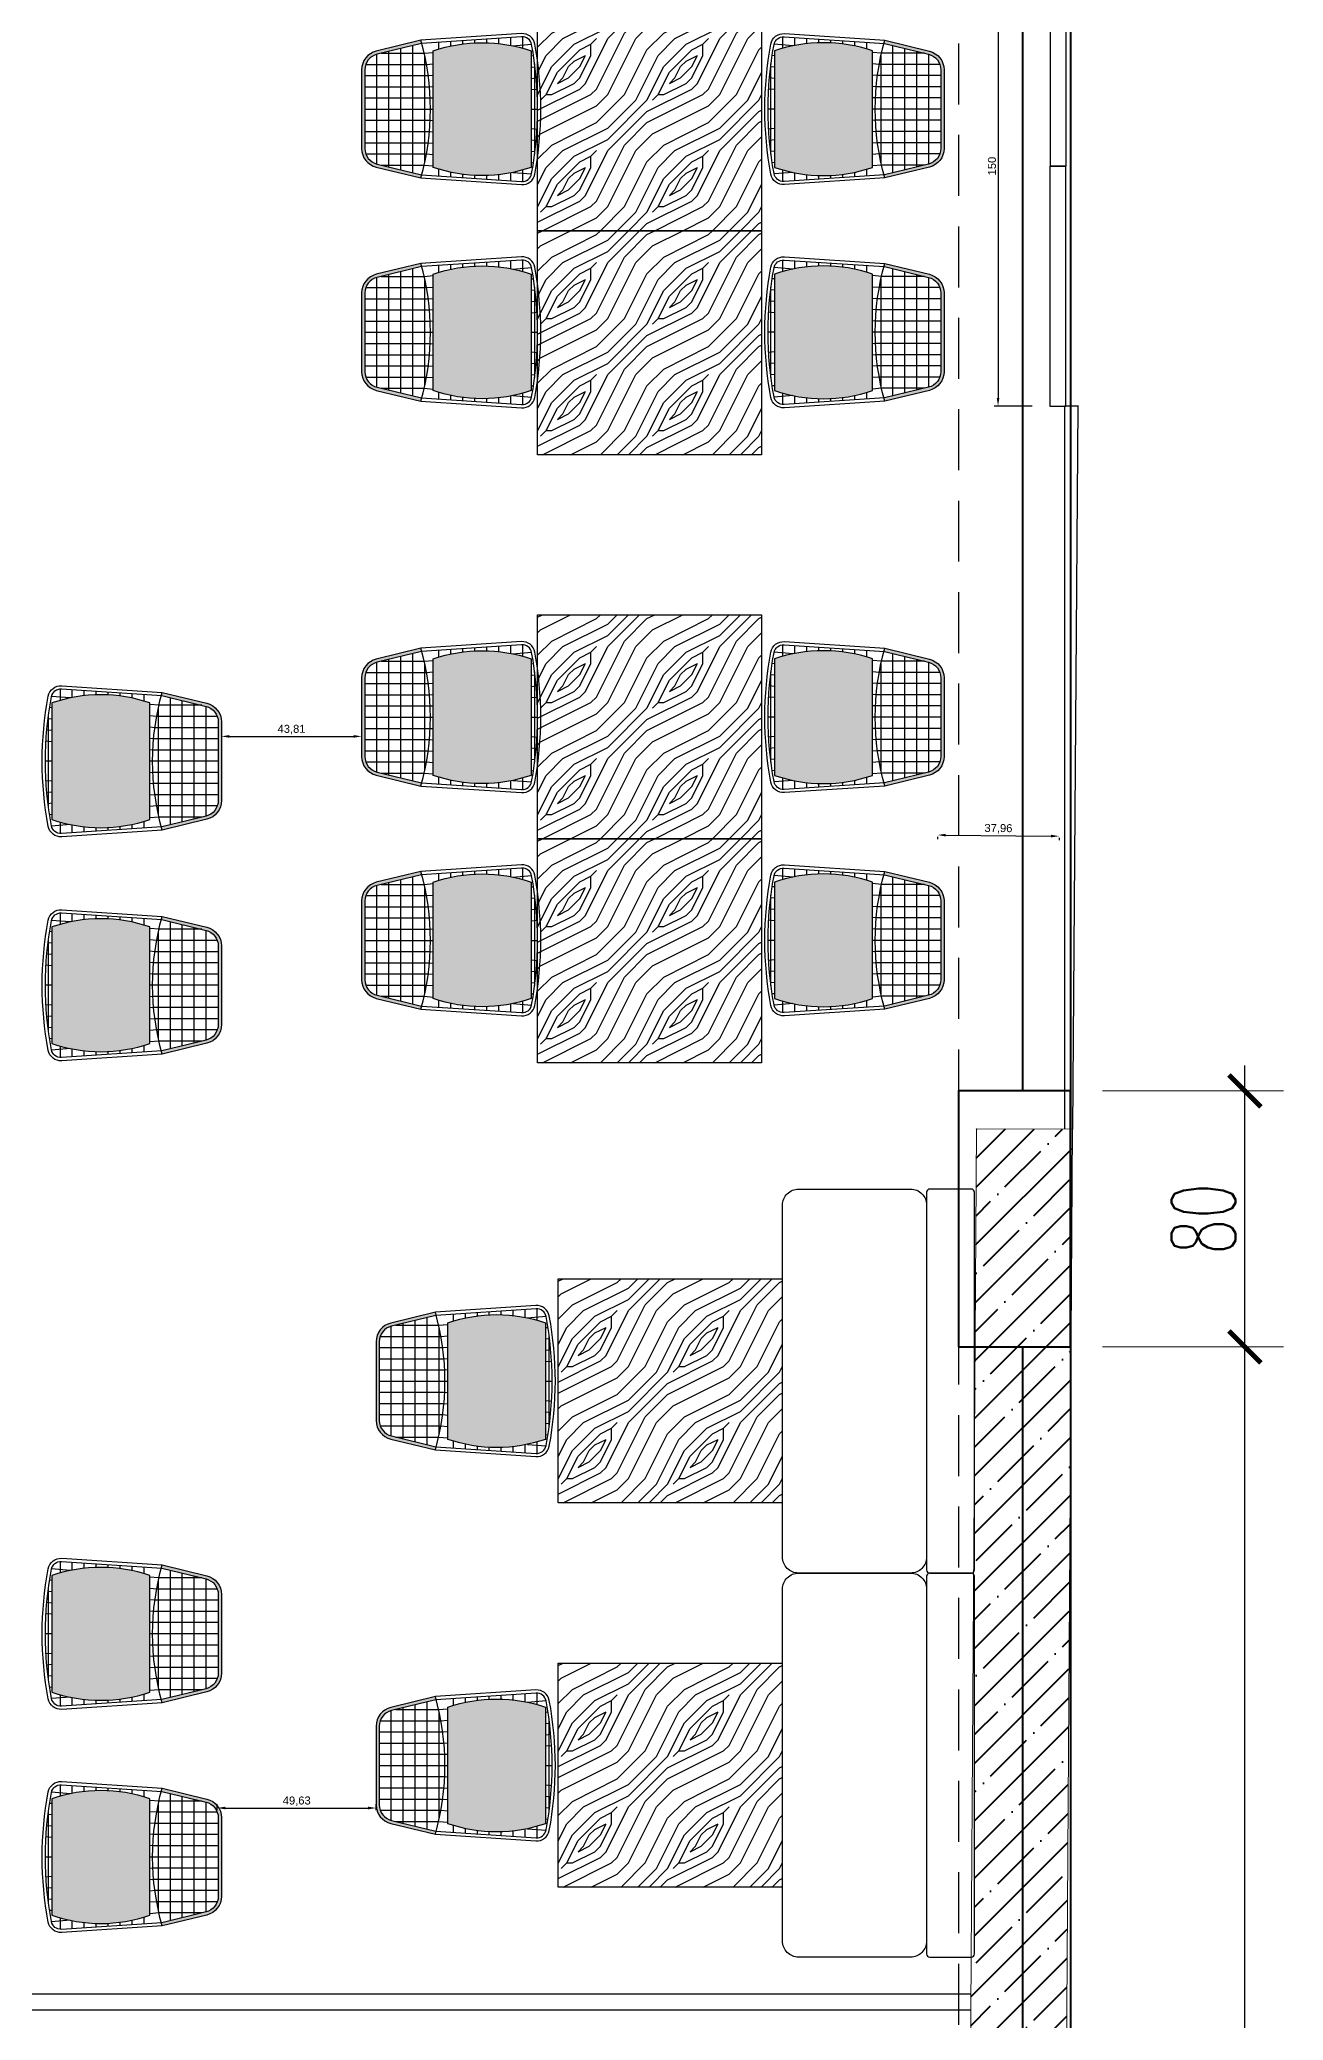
# Model space of a CAD drawing. Header units: millimetres. Extents: x 567392 to 582402, y 4512800 to 4518063.
# Drawn here: x 570156 to 570544, y 4513616 to 4514235 of the extents above; entities that cross this region are included whole.
import ezdxf

# ---------------------------------------------------------------- set-up
doc = ezdxf.new("R2010")
doc.units = ezdxf.units.MM
doc.linetypes.add('DASHED2', pattern=[9.525, 6.35, -3.175])
for name, color, linetype, lineweight in [('A-STRC-01', 2, 'Continuous', 40), ('estofado', 7, 'Continuous', 25), ('hatch', 251, 'Continuous', 40), ('PENCERE', 140, 'Continuous', 25), ('tefriş', 251, 'Continuous', 13)]:
    doc.layers.add(name, color=color, linetype=linetype, lineweight=lineweight)
doc.layers.add('a_dim', color=1, linetype='Continuous')
doc.layers.add('a_p1_d', color=1, linetype='DASHED2')
doc.layers.add('tefris', color=7, linetype='Continuous', lineweight=13, true_color=0x474747)
doc.styles.add('OLCU', font='SIMPLEX.shx', dxfattribs={"width": 0.65})
doc.styles.get("Standard").update_dxf_attribs({"font": 'Arial.ttf'})
doc.dimstyles.new('ISO-25', dxfattribs={"dimtxt": 2.5, "dimasz": 2.5, "dimexe": 1.25, "dimexo": 0.625, "dimtad": 1, "dimtxsty": 'Standard', "dimcen": 2.5, "dimadec": 0, "dimazin": 0, "dimtfac": 1, "dimtmove": 0, "dimatfit": 3, "dimfxl": 1, "dimarcsym": 0})
doc.dimstyles.new('OLCU-İC', dxfattribs={"dimtxt": 20, "dimasz": 10, "dimexe": 12, "dimexo": 10, "dimgap": 3, "dimtad": 1, "dimdec": 0, "dimdsep": 46, "dimtxsty": 'OLCU', "dimblk": 'ARCHTICK', "dimcen": 2, "dimdle": 8, "dimclrd": 73, "dimclre": 1, "dimclrt": 1, "dimadec": 0, "dimazin": 0, "dimtfac": 1, "dimtdec": 0, "dimtix": 1, "dimtmove": 2, "dimatfit": 3, "dimldrblk": 'DOT', "dimfxl": 100, "dimfxlon": 1, "dimtvp": 1, "dimtolj": 1, "dimlwd": -1, "dimlwe": 0, "dimarcsym": 0})

# ---------------------------------------------------------------- blocks, each defined once
blk = doc.blocks.new('_ArchTick')
at = {"const_width": 0.15}
blk.add_lwpolyline([(-0.5, -0.5), (0.5, 0.5)], dxfattribs=at)
blk = doc.blocks.new('*D615')
at = {"layer": 'a_dim', "color": 73, "transparency": 16777216}
blk.add_line((570532.3, 4513358.52), (570532.3, 4513834.52), dxfattribs=at)
at = {"layer": 'a_dim', "color": 1, "lineweight": 0, "transparency": 16777216}
for p, q in [((570487.8, 4513826.52), (570544.3, 4513826.52)), ((570487.8, 4513366.52), (570544.3, 4513366.52))]:
    blk.add_line(p, q, dxfattribs=at)
at = {"layer": 'Defpoints', "color": 0, "transparency": 16777216}
for p in [(570477.8, 4513826.52), (570532.3, 4513826.52), (570477.8, 4513366.52)]:
    blk.add_point(p, dxfattribs=at)
at = {"layer": 'a_dim', "color": 73, "transparency": 16777216, "xscale": 10, "yscale": 10, "zscale": 10}
for p, rotation in [((570532.3, 4513826.52), 90), ((570532.3, 4513366.52), 270)]:
    blk.add_blockref('_ArchTick', p, dxfattribs=dict(at, rotation=rotation))
at = {"layer": 'a_dim', "color": 3, "transparency": 16777216, "insert": (570519.3, 4513596.52), "char_height": 20, "attachment_point": 5, "rotation": 90, "style": 'OLCU'}
blk.add_mtext('\\A1;460', dxfattribs=at)
blk = doc.blocks.new('_Dot')
at = {"color": 0, "linetype": 'ByBlock', "lineweight": -2}
blk.add_line((-0.5, 0), (-1, 0), dxfattribs=at)
at = {"color": 0, "linetype": 'ByBlock', "const_width": 0.5}
blk.add_lwpolyline([(-0.25, 0, 1), (0.25, 0, 1)], format="xyb", close=True, dxfattribs=at)
blk = doc.blocks.new('*D616')
at = {"layer": 'a_dim', "color": 73, "transparency": 16777216}
blk.add_line((570532.3, 4513818.52), (570532.3, 4513914.52), dxfattribs=at)
at = {"layer": 'a_dim', "color": 1, "lineweight": 0, "transparency": 16777216}
for p, q in [((570487.8, 4513906.52), (570544.3, 4513906.52)), ((570487.8, 4513826.52), (570544.3, 4513826.52))]:
    blk.add_line(p, q, dxfattribs=at)
at = {"layer": 'Defpoints', "color": 0, "transparency": 16777216}
for p in [(570477.8, 4513906.52), (570532.3, 4513906.52), (570477.8, 4513826.52)]:
    blk.add_point(p, dxfattribs=at)
at = {"layer": 'a_dim', "color": 73, "transparency": 16777216, "xscale": 10, "yscale": 10, "zscale": 10}
for p, rotation in [((570532.3, 4513906.52), 90), ((570532.3, 4513826.52), 270)]:
    blk.add_blockref('_ArchTick', p, dxfattribs=dict(at, rotation=rotation))
at = {"layer": 'a_dim', "color": 3, "transparency": 16777216, "insert": (570519.3, 4513866.52), "char_height": 20, "attachment_point": 5, "rotation": 90, "style": 'OLCU'}
blk.add_mtext('\\A1;80', dxfattribs=at)
blk = doc.blocks.new('Banqueta Banc May')
at = {"layer": 'estofado'}
h = blk.add_hatch(color=256, dxfattribs=at)
h.set_gradient(color1=(203, 207, 210), one_color=1, tint=1, name='CYLINDER')
h.paths.add_polyline_path([(0.123, -0.01, -0.345989), (0.1716, -0.0482), (0.2052, -0.1866), (0.2053, -0.1878, 0.00324), (0.2152, -0.185), (0.1813, -0.0458, 0.345989), (0.123, 0), (-0.123, 0, 0.345989), (-0.1813, -0.0458), (-0.2152, -0.185, 0.00324), (-0.2053, -0.1878), (-0.2052, -0.1866), (-0.1716, -0.0482, -0.345989), (-0.123, -0.01)])
h = blk.add_hatch(color=256, dxfattribs=at)
h.set_gradient(color1=(203, 207, 210), one_color=1, tint=1, name='CYLINDER')
h.paths.add_polyline_path([(0.123, -0.01, -0.345989), (0.1716, -0.0482), (0.2052, -0.1866), (0.2053, -0.1878, 0.00324), (0.2152, -0.185), (0.1813, -0.0458, 0.345989), (0.123, 0), (-0.123, 0, 0.345989), (-0.1813, -0.0458), (-0.2152, -0.185, 0.00324), (-0.2053, -0.1878), (-0.2052, -0.1866), (-0.1716, -0.0482, -0.345989), (-0.123, -0.01)])
h = blk.add_hatch(color=256, dxfattribs=at)
h.set_gradient(color1=(225, 227, 229), one_color=1, tint=1, name='CURVED')
h.paths.add_polyline_path([(0.1821, -0.5295, 0.167263), (0.1821, -0.2239), (-0.1821, -0.2239, 0.167263), (-0.1821, -0.5295)])
for p, q in [((-0.1748, -0.0611), (-0.1748, -0.1954)), ((-0.1714, -0.0473), (0.1714, -0.0473)), ((-0.1398, -0.0129), (-0.1398, -0.2025)), ((-0.1049, -0.01), (-0.1049, -0.208)), ((-0.0699, -0.01), (-0.0699, -0.2119)), ((-0.035, -0.01), (-0.035, -0.215)), ((0, -0.01), (0, -0.215)), ((0.035, -0.01), (0.035, -0.215)), ((0.0699, -0.01), (0.0699, -0.2119)), ((0.1049, -0.01), (0.1049, -0.208)), ((0.1398, -0.0129), (0.1398, -0.2025)), ((0.1748, -0.0611), (0.1748, -0.1954)), ((-0.1896, -0.1222), (0.1896, -0.1222)), ((-0.1805, -0.0847), (0.1805, -0.0847)), ((-0.1987, -0.1596), (0.1987, -0.1596)), ((-0.2089, -0.2414), (-0.1877, -0.2414)), ((-0.1748, -0.1954), (-0.1771, -0.2239)), ((-0.1673, -0.197), (0.1673, -0.197)), ((-0.1398, -0.2025), (-0.1416, -0.2239)), ((-0.1049, -0.208), (-0.1062, -0.2239)), ((-0.0699, -0.2119), (-0.0709, -0.2239)), ((-0.035, -0.215), (-0.0357, -0.2239)), ((0, -0.215), (0, -0.2239)), ((0.035, -0.215), (0.0357, -0.2239)), ((0.0699, -0.2119), (0.0709, -0.2239)), ((0.1049, -0.208), (0.1062, -0.2239)), ((0.1398, -0.2025), (0.1416, -0.2239)), ((0.1748, -0.1954), (0.1771, -0.2239)), ((0.1877, -0.2414), (0.2089, -0.2414)), ((-0.2114, -0.2789), (-0.1973, -0.2789)), ((0.1973, -0.2789), (0.2114, -0.2789)), ((-0.2163, -0.3537), (-0.2071, -0.3537)), ((-0.2138, -0.3163), (-0.2037, -0.3163)), ((0.2037, -0.3163), (0.2138, -0.3163)), ((0.2071, -0.3537), (0.2163, -0.3537)), ((-0.2213, -0.4286), (-0.2048, -0.4286)), ((-0.2188, -0.3912), (-0.2074, -0.3912)), ((0.2048, -0.4286), (0.2213, -0.4286)), ((0.2074, -0.3912), (0.2188, -0.3912)), ((-0.2238, -0.466), (-0.1991, -0.466)), ((-0.1977, -0.4725), (-0.2026, -0.5311)), ((0.1977, -0.4725), (0.2026, -0.5311)), ((0.1991, -0.466), (0.2238, -0.466)), ((-0.226, -0.5034), (-0.1902, -0.5034)), ((-0.1669, -0.5295), (-0.1676, -0.5371)), ((-0.1411, -0.5409), (0.1411, -0.5409)), ((-0.1315, -0.5295), (-0.1326, -0.5419)), ((-0.0962, -0.5295), (-0.0976, -0.5456)), ((-0.061, -0.5295), (-0.0626, -0.5482)), ((0, -0.5295), (0, -0.55)), ((0.061, -0.5295), (0.0626, -0.5482)), ((0.0962, -0.5295), (0.0976, -0.5456)), ((0.1315, -0.5295), (0.1326, -0.5419)), ((0.1669, -0.5295), (0.1676, -0.5371)), ((0.1902, -0.5034), (0.226, -0.5034))]:
    blk.add_line(p, q, dxfattribs=at)
for points in [[(0.236, -0.4991), (0.2152, -0.185), (0.1813, -0.0458, 0.345989), (0.123, 0), (-0.123, 0, 0.345989), (-0.1813, -0.0458), (-0.2152, -0.185), (-0.236, -0.4991, 0.379693), (-0.2034, -0.5411, 0.092971), (0.2034, -0.5411, 0.379693)], [(0.226, -0.4998), (0.2052, -0.1866), (0.1716, -0.0482, 0.345989), (0.123, -0.01), (-0.123, -0.01, 0.345989), (-0.1716, -0.0482), (-0.2052, -0.1866), (-0.226, -0.4998, 0.379693), (-0.2016, -0.5313, 0.092971), (0.2016, -0.5313, 0.379693)], [(-0.1821, -0.5295, -0.167263), (-0.1821, -0.2239), (0.1821, -0.2239, -0.167263), (0.1821, -0.5295)]]:
    blk.add_lwpolyline(points, format="xyb", close=True, dxfattribs=at)
blk.add_arc((0, 0.5729), 0.7879, 254.15162, 285.84838, dxfattribs=at)
blk = doc.blocks.new('*D656')
at = {"layer": 'Defpoints', "color": 0, "transparency": 16777216}
for p in [(570436.26, 4513986.6), (570474.22, 4513986.25), (570474.22, 4513986.14)]:
    blk.add_point(p, dxfattribs=at)
at = {"layer": 'tefriş', "color": 0, "lineweight": -2, "transparency": 16777216}
for p, q in [((570436.25, 4513985.98), (570436.24, 4513985.24)), ((570438.75, 4513986.46), (570471.72, 4513986.16)), ((570474.21, 4513985.63), (570474.21, 4513984.89))]:
    blk.add_line(p, q, dxfattribs=at)
at = {"layer": 'tefriş', "color": 0, "transparency": 16777216}
for points in [[(570438.76, 4513986.88), (570438.75, 4513986.05), (570436.25, 4513986.49)], [(570471.72, 4513986.58), (570471.71, 4513985.74), (570474.22, 4513986.14)]]:
    blk.add_solid(points, dxfattribs=at)
at = {"layer": 'tefriş', "color": 0, "transparency": 16777216, "insert": (570455.26, 4513988.44), "char_height": 2.5, "attachment_point": 5, "rotation": 359.47308}
blk.add_mtext('37,96', dxfattribs=at)
blk = doc.blocks.new('*D631')
at = {"layer": 'Defpoints', "color": 0, "transparency": 16777216}
for p in [(570466.41, 4514270.54), (570455.15, 4514120.54), (570466.41, 4514120.54)]:
    blk.add_point(p, dxfattribs=at)
at = {"layer": 'tefriş', "color": 0, "lineweight": -2, "transparency": 16777216}
for p, q in [((570465.79, 4514270.54), (570453.9, 4514270.54)), ((570455.15, 4514268.04), (570455.15, 4514123.04)), ((570465.79, 4514120.54), (570453.9, 4514120.54))]:
    blk.add_line(p, q, dxfattribs=at)
at = {"layer": 'tefriş', "color": 0, "transparency": 16777216}
for points in [[(570454.73, 4514268.04), (570455.56, 4514268.04), (570455.15, 4514270.54)], [(570454.73, 4514123.04), (570455.56, 4514123.04), (570455.15, 4514120.54)]]:
    blk.add_solid(points, dxfattribs=at)
at = {"layer": 'tefriş', "color": 0, "transparency": 16777216, "insert": (570453.25, 4514195.54), "char_height": 2.5, "attachment_point": 5, "rotation": 90}
blk.add_mtext('150', dxfattribs=at)
blk = doc.blocks.new('*D652')
at = {"layer": 'Defpoints', "color": 0, "transparency": 16777216}
for p in [(570211.18, 4513681.11), (570260.8, 4513682.44), (570260.8, 4513681.11)]:
    blk.add_point(p, dxfattribs=at)
at = {"layer": 'tefriş', "color": 0, "lineweight": -2, "transparency": 16777216}
for p, q in [((570211.18, 4513681.73), (570211.18, 4513683.69)), ((570213.68, 4513682.44), (570258.3, 4513682.44)), ((570260.8, 4513681.73), (570260.8, 4513683.69))]:
    blk.add_line(p, q, dxfattribs=at)
at = {"layer": 'tefriş', "color": 0, "transparency": 16777216}
for points in [[(570213.68, 4513682.85), (570213.68, 4513682.02), (570211.18, 4513682.44)], [(570258.3, 4513682.85), (570258.3, 4513682.02), (570260.8, 4513682.44)]]:
    blk.add_solid(points, dxfattribs=at)
at = {"layer": 'tefriş', "color": 0, "transparency": 16777216, "insert": (570235.99, 4513684.56), "char_height": 2.5, "attachment_point": 5}
blk.add_mtext('49,63', dxfattribs=at)
blk = doc.blocks.new('*D683')
at = {"layer": 'Defpoints', "color": 0, "transparency": 16777216}
for p in [(570212.46, 4514020.09), (570256.27, 4514020.09), (570256.27, 4514017.32)]:
    blk.add_point(p, dxfattribs=at)
at = {"layer": 'tefriş', "color": 0, "lineweight": -2, "transparency": 16777216}
for p, q in [((570212.46, 4514019.47), (570212.46, 4514016.07)), ((570256.27, 4514019.47), (570256.27, 4514016.07)), ((570214.96, 4514017.32), (570253.77, 4514017.32))]:
    blk.add_line(p, q, dxfattribs=at)
at = {"layer": 'tefriş', "color": 0, "transparency": 16777216}
for points in [[(570214.96, 4514017.74), (570214.96, 4514016.9), (570212.46, 4514017.32)], [(570253.77, 4514017.74), (570253.77, 4514016.9), (570256.27, 4514017.32)]]:
    blk.add_solid(points, dxfattribs=at)
at = {"layer": 'tefriş', "color": 0, "transparency": 16777216, "insert": (570234.37, 4514019.45), "char_height": 2.5, "attachment_point": 5}
blk.add_mtext('43,81', dxfattribs=at)
blk = doc.blocks.new('KOLONS')
at = {"layer": 'A-STRC-01', "color": 3}
blk.add_lwpolyline([(-35, 540), (0, 540), (0, 620), (-35, 620)], close=True, dxfattribs=at)

msp = doc.modelspace()

# ---------------------------------------------------------------- hatches: boundary and pattern name
at = {"layer": 'hatch'}
h = msp.add_hatch(dxfattribs=at)
h.set_pattern_fill('ANSI35', color=256, scale=2)
h.set_pattern_definition([(45, (501798.744, 4489427.766), (-8.9802561, 8.9802561), []), (45, (501807.724, 4489427.766), (-8.9802561, 8.9802561), [15.875, -3.175, 0, -3.175])])
h.paths.add_polyline_path([(570478.376, 4513894.534), (570448.376, 4513894.726), (570447.805, 4513805.156), (570447.805, 4513756.857), (570447.805, 4513635.857), (570446.725, 4513635.857), (570446.357, 4513578.095), (570447.805, 4513578.095), (570447.805, 4513459.095), (570447.805, 4513338.095), (570444.826, 4513338.095), (570444.737, 4513324.11), (570474.736, 4513323.918)])
at = {"layer": 'tefris', "linetype": 'Continuous', "lineweight": 25}
h = msp.add_hatch(dxfattribs=at)
h.set_pattern_fill('WOODFACE', color=35, scale=35, style=0, pattern_type=2)
h.set_pattern_definition([(360, (567863.918, 4519747.84), (35, 35), [1.75, -33.25]), (90, (567877.918, 4519760.09), (-35, 35), [3.5, -31.5]), (45, (567870.918, 4519756.59), (2e-14, 35), [2.4745, -7.4235, 2.4745, -4.949, 17.325, -14.850975]), (45, (567862.168, 4519746.09), (2e-14, 35), [2.47485, -4.9497, 2.47485, -39.59807]), (45, (567874.418, 4519749.59), (2e-14, 35), [2.47485, -47.02262]), (45, (567877.918, 4519747.84), (2e-14, 35), [2.47485, -47.02262]), (45, (567872.668, 4519751.34), (2e-14, 35), [2.47485, -47.02262]), (45, (567870.918, 4519753.09), (2e-14, 35), [4.9497, -44.54777]), (45, (567879.668, 4519779.34), (2e-14, 35), [4.9497, -44.54777]), (45, (567867.418, 4519754.84), (2e-14, 35), [9.8994, -39.59807]), (45, (567865.668, 4519756.59), (2e-14, 35), [9.8994, -39.59807]), (45, (567888.418, 4519767.09), (2e-14, 35), [9.8994, -39.59807]), (45, (567863.918, 4519760.09), (2e-14, 35), [7.42462, -42.07285]), (45, (567856.918, 4519765.34), (2e-14, 35), [7.42462, -42.07285]), (45, (567860.418, 4519761.84), (2e-14, 35), [7.42462, -42.07285]), (45, (567883.168, 4519772.34), (2e-14, 35), [12.37437, -37.1231]), (45, (567879.668, 4519774.09), (2e-14, 35), [12.37437, -37.1231]), (45, (567883.168, 4519765.34), (2e-14, 35), [17.32412, -32.17336]), (26.56505, (567867.418, 4519751.34), (35, 1e-08), [3.91312, -74.34926]), (26.56505, (567874.418, 4519761.84), (35, 1e-08), [3.91312, -74.34926]), (26.56505, (567872.668, 4519758.34), (35, 1e-08), [3.91312, -74.34926]), (26.56505, (567865.668, 4519747.84), (35, 1e-08), [7.82624, -70.43614]), (26.56505, (567872.668, 4519763.59), (35, 1e-08), [11.73936, -66.52302]), (26.56505, (567869.168, 4519765.34), (35, 1e-08), [15.65248, -62.6099]), (26.56505, (567865.668, 4519767.09), (35, 1e-08), [15.65248, -62.6099]), (26.56505, (567860.418, 4519777.59), (35, 1e-08), [15.65248, -62.6099]), (26.56505, (567860.418, 4519774.09), (35, 1e-08), [19.5656, -58.69678]), (26.56505, (567862.168, 4519770.59), (35, 1e-08), [19.5656, -58.69678]), (63.43495, (567874.418, 4519756.59), (2e-09, 35), [3.91312, -74.34926]), (63.43495, (567869.168, 4519753.09), (2e-09, 35), [3.91312, -74.34926]), (63.43495, (567863.918, 4519747.84), (2e-09, 35), [7.82624, -70.43614]), (63.43495, (567874.418, 4519753.09), (2e-09, 35), [7.82624, -70.43614]), (63.43495, (567860.418, 4519746.09), (2e-09, 35), [11.73936, -66.52302]), (63.43495, (567856.918, 4519746.09), (2e-09, 35), [15.65248, -62.6099]), (63.43495, (567888.418, 4519747.84), (2e-09, 35), [15.65248, -62.6099]), (63.43495, (567876.168, 4519751.34), (2e-09, 35), [15.65248, -62.6099]), (63.43495, (567883.168, 4519747.84), (2e-09, 35), [19.5656, -58.69678]), (63.43495, (567879.668, 4519749.59), (2e-09, 35), [19.5656, -58.69678])])
h.paths.add_polyline_path([(570381.274, 4514245.316), (570311.275, 4514245.313), (570311.275, 4514175.313), (570381.274, 4514175.316)])
h = msp.add_hatch(dxfattribs=at)
h.set_pattern_fill('WOODFACE', color=35, scale=35, style=0, pattern_type=2)
h.set_pattern_definition([(360, (567863.92, 4519677.84), (35, 35), [1.75, -33.25]), (90, (567877.92, 4519690.09), (-35, 35), [3.5, -31.5]), (45, (567870.92, 4519686.59), (2e-14, 35), [2.4745, -7.4235, 2.4745, -4.949, 17.325, -14.850975]), (45, (567862.17, 4519676.09), (2e-14, 35), [2.47485, -4.9497, 2.47485, -39.59807]), (45, (567874.42, 4519679.59), (2e-14, 35), [2.47485, -47.02262]), (45, (567877.92, 4519677.84), (2e-14, 35), [2.47485, -47.02262]), (45, (567872.67, 4519681.34), (2e-14, 35), [2.47485, -47.02262]), (45, (567870.92, 4519683.09), (2e-14, 35), [4.9497, -44.54777]), (45, (567879.67, 4519709.34), (2e-14, 35), [4.9497, -44.54777]), (45, (567867.42, 4519684.84), (2e-14, 35), [9.8994, -39.59807]), (45, (567865.67, 4519686.59), (2e-14, 35), [9.8994, -39.59807]), (45, (567888.42, 4519697.09), (2e-14, 35), [9.8994, -39.59807]), (45, (567863.92, 4519690.09), (2e-14, 35), [7.42462, -42.07285]), (45, (567856.92, 4519695.34), (2e-14, 35), [7.42462, -42.07285]), (45, (567860.42, 4519691.84), (2e-14, 35), [7.42462, -42.07285]), (45, (567883.17, 4519702.34), (2e-14, 35), [12.37437, -37.1231]), (45, (567879.67, 4519704.09), (2e-14, 35), [12.37437, -37.1231]), (45, (567883.17, 4519695.34), (2e-14, 35), [17.32412, -32.17336]), (26.56505, (567867.42, 4519681.34), (35, 1e-08), [3.91312, -74.34926]), (26.56505, (567874.42, 4519691.84), (35, 1e-08), [3.91312, -74.34926]), (26.56505, (567872.67, 4519688.34), (35, 1e-08), [3.91312, -74.34926]), (26.56505, (567865.67, 4519677.84), (35, 1e-08), [7.82624, -70.43614]), (26.56505, (567872.67, 4519693.59), (35, 1e-08), [11.73936, -66.52302]), (26.56505, (567869.17, 4519695.34), (35, 1e-08), [15.65248, -62.6099]), (26.56505, (567865.67, 4519697.09), (35, 1e-08), [15.65248, -62.6099]), (26.56505, (567860.42, 4519707.59), (35, 1e-08), [15.65248, -62.6099]), (26.56505, (567860.42, 4519704.09), (35, 1e-08), [19.5656, -58.69678]), (26.56505, (567862.17, 4519700.59), (35, 1e-08), [19.5656, -58.69678]), (63.43495, (567874.42, 4519686.59), (2e-09, 35), [3.91312, -74.34926]), (63.43495, (567869.17, 4519683.09), (2e-09, 35), [3.91312, -74.34926]), (63.43495, (567863.92, 4519677.84), (2e-09, 35), [7.82624, -70.43614]), (63.43495, (567874.42, 4519683.09), (2e-09, 35), [7.82624, -70.43614]), (63.43495, (567860.42, 4519676.09), (2e-09, 35), [11.73936, -66.52302]), (63.43495, (567856.92, 4519676.09), (2e-09, 35), [15.65248, -62.6099]), (63.43495, (567888.42, 4519677.84), (2e-09, 35), [15.65248, -62.6099]), (63.43495, (567876.17, 4519681.34), (2e-09, 35), [15.65248, -62.6099]), (63.43495, (567883.17, 4519677.84), (2e-09, 35), [19.5656, -58.69678]), (63.43495, (567879.67, 4519679.59), (2e-09, 35), [19.5656, -58.69678])])
h.paths.add_polyline_path([(570381.276, 4514175.316), (570311.277, 4514175.313), (570311.277, 4514105.313), (570381.276, 4514105.316)])
h = msp.add_hatch(dxfattribs=at)
h.set_pattern_fill('WOODFACE', color=35, scale=35, style=0, pattern_type=2)
h.set_pattern_definition([(360, (567863.918, 4519557.84), (35, 35), [1.75, -33.25]), (90, (567877.918, 4519570.09), (-35, 35), [3.5, -31.5]), (45, (567870.918, 4519566.59), (2e-14, 35), [2.4745, -7.4235, 2.4745, -4.949, 17.325, -14.850975]), (45, (567862.168, 4519556.09), (2e-14, 35), [2.47485, -4.9497, 2.47485, -39.59807]), (45, (567874.418, 4519559.59), (2e-14, 35), [2.47485, -47.02262]), (45, (567877.918, 4519557.84), (2e-14, 35), [2.47485, -47.02262]), (45, (567872.668, 4519561.34), (2e-14, 35), [2.47485, -47.02262]), (45, (567870.918, 4519563.09), (2e-14, 35), [4.9497, -44.54777]), (45, (567879.668, 4519589.34), (2e-14, 35), [4.9497, -44.54777]), (45, (567867.418, 4519564.84), (2e-14, 35), [9.8994, -39.59807]), (45, (567865.668, 4519566.59), (2e-14, 35), [9.8994, -39.59807]), (45, (567888.418, 4519577.09), (2e-14, 35), [9.8994, -39.59807]), (45, (567863.918, 4519570.09), (2e-14, 35), [7.42462, -42.07285]), (45, (567856.918, 4519575.34), (2e-14, 35), [7.42462, -42.07285]), (45, (567860.418, 4519571.84), (2e-14, 35), [7.42462, -42.07285]), (45, (567883.168, 4519582.34), (2e-14, 35), [12.37437, -37.1231]), (45, (567879.668, 4519584.09), (2e-14, 35), [12.37437, -37.1231]), (45, (567883.168, 4519575.34), (2e-14, 35), [17.32412, -32.17336]), (26.56505, (567867.418, 4519561.34), (35, 1e-08), [3.91312, -74.34926]), (26.56505, (567874.418, 4519571.84), (35, 1e-08), [3.91312, -74.34926]), (26.56505, (567872.668, 4519568.34), (35, 1e-08), [3.91312, -74.34926]), (26.56505, (567865.668, 4519557.84), (35, 1e-08), [7.82624, -70.43614]), (26.56505, (567872.668, 4519573.59), (35, 1e-08), [11.73936, -66.52302]), (26.56505, (567869.168, 4519575.34), (35, 1e-08), [15.65248, -62.6099]), (26.56505, (567865.668, 4519577.09), (35, 1e-08), [15.65248, -62.6099]), (26.56505, (567860.418, 4519587.59), (35, 1e-08), [15.65248, -62.6099]), (26.56505, (567860.418, 4519584.09), (35, 1e-08), [19.5656, -58.69678]), (26.56505, (567862.168, 4519580.59), (35, 1e-08), [19.5656, -58.69678]), (63.43495, (567874.418, 4519566.59), (2e-09, 35), [3.91312, -74.34926]), (63.43495, (567869.168, 4519563.09), (2e-09, 35), [3.91312, -74.34926]), (63.43495, (567863.918, 4519557.84), (2e-09, 35), [7.82624, -70.43614]), (63.43495, (567874.418, 4519563.09), (2e-09, 35), [7.82624, -70.43614]), (63.43495, (567860.418, 4519556.09), (2e-09, 35), [11.73936, -66.52302]), (63.43495, (567856.918, 4519556.09), (2e-09, 35), [15.65248, -62.6099]), (63.43495, (567888.418, 4519557.84), (2e-09, 35), [15.65248, -62.6099]), (63.43495, (567876.168, 4519561.34), (2e-09, 35), [15.65248, -62.6099]), (63.43495, (567883.168, 4519557.84), (2e-09, 35), [19.5656, -58.69678]), (63.43495, (567879.668, 4519559.59), (2e-09, 35), [19.5656, -58.69678])])
h.paths.add_polyline_path([(570381.274, 4514055.316), (570311.275, 4514055.313), (570311.275, 4513985.313), (570381.274, 4513985.316)])
h = msp.add_hatch(dxfattribs=at)
h.set_pattern_fill('WOODFACE', color=35, scale=35, style=0, pattern_type=2)
h.set_pattern_definition([(360, (567863.92, 4519487.84), (35, 35), [1.75, -33.25]), (90, (567877.92, 4519500.09), (-35, 35), [3.5, -31.5]), (45, (567870.92, 4519496.59), (2e-14, 35), [2.4745, -7.4235, 2.4745, -4.949, 17.325, -14.850975]), (45, (567862.17, 4519486.09), (2e-14, 35), [2.47485, -4.9497, 2.47485, -39.59807]), (45, (567874.42, 4519489.59), (2e-14, 35), [2.47485, -47.02262]), (45, (567877.92, 4519487.84), (2e-14, 35), [2.47485, -47.02262]), (45, (567872.67, 4519491.34), (2e-14, 35), [2.47485, -47.02262]), (45, (567870.92, 4519493.09), (2e-14, 35), [4.9497, -44.54777]), (45, (567879.67, 4519519.34), (2e-14, 35), [4.9497, -44.54777]), (45, (567867.42, 4519494.84), (2e-14, 35), [9.8994, -39.59807]), (45, (567865.67, 4519496.59), (2e-14, 35), [9.8994, -39.59807]), (45, (567888.42, 4519507.09), (2e-14, 35), [9.8994, -39.59807]), (45, (567863.92, 4519500.09), (2e-14, 35), [7.42462, -42.07285]), (45, (567856.92, 4519505.34), (2e-14, 35), [7.42462, -42.07285]), (45, (567860.42, 4519501.84), (2e-14, 35), [7.42462, -42.07285]), (45, (567883.17, 4519512.34), (2e-14, 35), [12.37437, -37.1231]), (45, (567879.67, 4519514.09), (2e-14, 35), [12.37437, -37.1231]), (45, (567883.17, 4519505.34), (2e-14, 35), [17.32412, -32.17336]), (26.56505, (567867.42, 4519491.34), (35, 1e-08), [3.91312, -74.34926]), (26.56505, (567874.42, 4519501.84), (35, 1e-08), [3.91312, -74.34926]), (26.56505, (567872.67, 4519498.34), (35, 1e-08), [3.91312, -74.34926]), (26.56505, (567865.67, 4519487.84), (35, 1e-08), [7.82624, -70.43614]), (26.56505, (567872.67, 4519503.59), (35, 1e-08), [11.73936, -66.52302]), (26.56505, (567869.17, 4519505.34), (35, 1e-08), [15.65248, -62.6099]), (26.56505, (567865.67, 4519507.09), (35, 1e-08), [15.65248, -62.6099]), (26.56505, (567860.42, 4519517.59), (35, 1e-08), [15.65248, -62.6099]), (26.56505, (567860.42, 4519514.09), (35, 1e-08), [19.5656, -58.69678]), (26.56505, (567862.17, 4519510.59), (35, 1e-08), [19.5656, -58.69678]), (63.43495, (567874.42, 4519496.59), (2e-09, 35), [3.91312, -74.34926]), (63.43495, (567869.17, 4519493.09), (2e-09, 35), [3.91312, -74.34926]), (63.43495, (567863.92, 4519487.84), (2e-09, 35), [7.82624, -70.43614]), (63.43495, (567874.42, 4519493.09), (2e-09, 35), [7.82624, -70.43614]), (63.43495, (567860.42, 4519486.09), (2e-09, 35), [11.73936, -66.52302]), (63.43495, (567856.92, 4519486.09), (2e-09, 35), [15.65248, -62.6099]), (63.43495, (567888.42, 4519487.84), (2e-09, 35), [15.65248, -62.6099]), (63.43495, (567876.17, 4519491.34), (2e-09, 35), [15.65248, -62.6099]), (63.43495, (567883.17, 4519487.84), (2e-09, 35), [19.5656, -58.69678]), (63.43495, (567879.67, 4519489.59), (2e-09, 35), [19.5656, -58.69678])])
h.paths.add_polyline_path([(570381.276, 4513985.316), (570311.277, 4513985.313), (570311.277, 4513915.313), (570381.276, 4513915.316)])
h = msp.add_hatch(dxfattribs=at)
h.set_pattern_fill('WOODFACE', color=35, scale=35, style=0, pattern_type=2)
h.set_pattern_definition([(360, (567870.364, 4519350.362), (35, 35), [1.75, -33.25]), (90, (567884.364, 4519362.612), (-35, 35), [3.5, -31.5]), (45, (567877.364, 4519359.112), (2e-14, 35), [2.4745, -7.4235, 2.4745, -4.949, 17.325, -14.850975]), (45, (567868.614, 4519348.612), (2e-14, 35), [2.47485, -4.9497, 2.47485, -39.59807]), (45, (567880.864, 4519352.112), (2e-14, 35), [2.47485, -47.02262]), (45, (567884.364, 4519350.362), (2e-14, 35), [2.47485, -47.02262]), (45, (567879.114, 4519353.862), (2e-14, 35), [2.47485, -47.02262]), (45, (567877.364, 4519355.612), (2e-14, 35), [4.9497, -44.54777]), (45, (567886.114, 4519381.862), (2e-14, 35), [4.9497, -44.54777]), (45, (567873.864, 4519357.362), (2e-14, 35), [9.8994, -39.59807]), (45, (567872.114, 4519359.112), (2e-14, 35), [9.8994, -39.59807]), (45, (567894.864, 4519369.612), (2e-14, 35), [9.8994, -39.59807]), (45, (567870.364, 4519362.612), (2e-14, 35), [7.42462, -42.07285]), (45, (567863.364, 4519367.862), (2e-14, 35), [7.42462, -42.07285]), (45, (567866.864, 4519364.362), (2e-14, 35), [7.42462, -42.07285]), (45, (567889.614, 4519374.862), (2e-14, 35), [12.37437, -37.1231]), (45, (567886.114, 4519376.612), (2e-14, 35), [12.37437, -37.1231]), (45, (567889.614, 4519367.862), (2e-14, 35), [17.32412, -32.17336]), (26.56505, (567873.864, 4519353.862), (35, 1e-08), [3.91312, -74.34926]), (26.56505, (567880.864, 4519364.362), (35, 1e-08), [3.91312, -74.34926]), (26.56505, (567879.114, 4519360.862), (35, 1e-08), [3.91312, -74.34926]), (26.56505, (567872.114, 4519350.362), (35, 1e-08), [7.82624, -70.43614]), (26.56505, (567879.114, 4519366.112), (35, 1e-08), [11.73936, -66.52302]), (26.56505, (567875.614, 4519367.862), (35, 1e-08), [15.65248, -62.6099]), (26.56505, (567872.114, 4519369.612), (35, 1e-08), [15.65248, -62.6099]), (26.56505, (567866.864, 4519380.112), (35, 1e-08), [15.65248, -62.6099]), (26.56505, (567866.864, 4519376.612), (35, 1e-08), [19.5656, -58.69678]), (26.56505, (567868.614, 4519373.112), (35, 1e-08), [19.5656, -58.69678]), (63.43495, (567880.864, 4519359.112), (2e-09, 35), [3.91312, -74.34926]), (63.43495, (567875.614, 4519355.612), (2e-09, 35), [3.91312, -74.34926]), (63.43495, (567870.364, 4519350.362), (2e-09, 35), [7.82624, -70.43614]), (63.43495, (567880.864, 4519355.612), (2e-09, 35), [7.82624, -70.43614]), (63.43495, (567866.864, 4519348.612), (2e-09, 35), [11.73936, -66.52302]), (63.43495, (567863.364, 4519348.612), (2e-09, 35), [15.65248, -62.6099]), (63.43495, (567894.864, 4519350.362), (2e-09, 35), [15.65248, -62.6099]), (63.43495, (567882.614, 4519353.862), (2e-09, 35), [15.65248, -62.6099]), (63.43495, (567889.614, 4519350.362), (2e-09, 35), [19.5656, -58.69678]), (63.43495, (567886.114, 4519352.112), (2e-09, 35), [19.5656, -58.69678])])
h.paths.add_polyline_path([(570387.72, 4513847.839), (570317.721, 4513847.836), (570317.721, 4513777.836), (570387.72, 4513777.839)])
h = msp.add_hatch(dxfattribs=at)
h.set_pattern_fill('WOODFACE', color=35, scale=35, style=0, pattern_type=2)
h.set_pattern_definition([(360, (567870.364, 4519230.242), (35, 35), [1.75, -33.25]), (90, (567884.364, 4519242.492), (-35, 35), [3.5, -31.5]), (45, (567877.364, 4519238.992), (2e-14, 35), [2.4745, -7.4235, 2.4745, -4.949, 17.325, -14.850975]), (45, (567868.614, 4519228.492), (2e-14, 35), [2.47485, -4.9497, 2.47485, -39.59807]), (45, (567880.864, 4519231.992), (2e-14, 35), [2.47485, -47.02262]), (45, (567884.364, 4519230.242), (2e-14, 35), [2.47485, -47.02262]), (45, (567879.114, 4519233.742), (2e-14, 35), [2.47485, -47.02262]), (45, (567877.364, 4519235.492), (2e-14, 35), [4.9497, -44.54777]), (45, (567886.114, 4519261.742), (2e-14, 35), [4.9497, -44.54777]), (45, (567873.864, 4519237.242), (2e-14, 35), [9.8994, -39.59807]), (45, (567872.114, 4519238.992), (2e-14, 35), [9.8994, -39.59807]), (45, (567894.864, 4519249.492), (2e-14, 35), [9.8994, -39.59807]), (45, (567870.364, 4519242.492), (2e-14, 35), [7.42462, -42.07285]), (45, (567863.364, 4519247.742), (2e-14, 35), [7.42462, -42.07285]), (45, (567866.864, 4519244.242), (2e-14, 35), [7.42462, -42.07285]), (45, (567889.614, 4519254.742), (2e-14, 35), [12.37437, -37.1231]), (45, (567886.114, 4519256.492), (2e-14, 35), [12.37437, -37.1231]), (45, (567889.614, 4519247.742), (2e-14, 35), [17.32412, -32.17336]), (26.56505, (567873.864, 4519233.742), (35, 1e-08), [3.91312, -74.34926]), (26.56505, (567880.864, 4519244.242), (35, 1e-08), [3.91312, -74.34926]), (26.56505, (567879.114, 4519240.742), (35, 1e-08), [3.91312, -74.34926]), (26.56505, (567872.114, 4519230.242), (35, 1e-08), [7.82624, -70.43614]), (26.56505, (567879.114, 4519245.992), (35, 1e-08), [11.73936, -66.52302]), (26.56505, (567875.614, 4519247.742), (35, 1e-08), [15.65248, -62.6099]), (26.56505, (567872.114, 4519249.492), (35, 1e-08), [15.65248, -62.6099]), (26.56505, (567866.864, 4519259.992), (35, 1e-08), [15.65248, -62.6099]), (26.56505, (567866.864, 4519256.492), (35, 1e-08), [19.5656, -58.69678]), (26.56505, (567868.614, 4519252.992), (35, 1e-08), [19.5656, -58.69678]), (63.43495, (567880.864, 4519238.992), (2e-09, 35), [3.91312, -74.34926]), (63.43495, (567875.614, 4519235.492), (2e-09, 35), [3.91312, -74.34926]), (63.43495, (567870.364, 4519230.242), (2e-09, 35), [7.82624, -70.43614]), (63.43495, (567880.864, 4519235.492), (2e-09, 35), [7.82624, -70.43614]), (63.43495, (567866.864, 4519228.492), (2e-09, 35), [11.73936, -66.52302]), (63.43495, (567863.364, 4519228.492), (2e-09, 35), [15.65248, -62.6099]), (63.43495, (567894.864, 4519230.242), (2e-09, 35), [15.65248, -62.6099]), (63.43495, (567882.614, 4519233.742), (2e-09, 35), [15.65248, -62.6099]), (63.43495, (567889.614, 4519230.242), (2e-09, 35), [19.5656, -58.69678]), (63.43495, (567886.114, 4519231.992), (2e-09, 35), [19.5656, -58.69678])])
h.paths.add_polyline_path([(570387.72, 4513727.719), (570317.721, 4513727.716), (570317.721, 4513657.716), (570387.72, 4513657.719)])

# ---------------------------------------------------------------- linework, layer by layer
at = {"layer": 'A-STRC-01'}
for points in [[(567947.802, 4513366.52), (567947.802, 4515077.52), (570477.802, 4515077.52), (570477.802, 4513366.52)], [(570462.802, 4514562.52), (570462.802, 4513906.52)], [(570462.802, 4513826.52), (570462.802, 4513366.52)]]:
    msp.add_lwpolyline(points, dxfattribs=at)
at = {"layer": 'a_p1_d', "ltscale": 3}
msp.add_lwpolyline([(570442.802, 4515062.52), (570442.802, 4513366.52)], dxfattribs=at)
at = {"layer": 'PENCERE'}
for p, q in [((570480.32, 4514120.528), (570475.875, 4514120.544)), ((570475.875, 4514120.544), (570475.875, 4513894.55)), ((570480.037, 4514120.529), (570478.376, 4513894.534)), ((569842.353, 4513624.399), (570446.652, 4513624.399)), ((569842.353, 4513619.399), (570446.62, 4513619.399))]:
    msp.add_line(p, q, dxfattribs=at)
for points in [[(570471.413, 4514270.543), (570471.413, 4514195.543), (570476.413, 4514195.543), (570476.413, 4514270.543)], [(570471.371, 4514195.543), (570471.371, 4514120.543), (570476.371, 4514120.543), (570476.371, 4514195.543)]]:
    msp.add_lwpolyline(points, close=True, dxfattribs=at)
at = {"layer": 'tefris', "color": 35, "linetype": 'Continuous', "lineweight": 25}
for points in [[(570311.274, 4514245.316), (570381.274, 4514245.316), (570381.274, 4514175.316), (570311.274, 4514175.316), (570311.274, 4514245.316)], [(570311.276, 4514175.316), (570381.276, 4514175.316), (570381.276, 4514105.316), (570311.276, 4514105.316), (570311.276, 4514175.316)], [(570311.274, 4514055.316), (570381.274, 4514055.316), (570381.274, 4513985.316), (570311.274, 4513985.316), (570311.274, 4514055.316)], [(570311.276, 4513985.316), (570381.276, 4513985.316), (570381.276, 4513915.316), (570311.276, 4513915.316), (570311.276, 4513985.316)], [(570317.72, 4513847.839), (570387.72, 4513847.839), (570387.72, 4513777.839), (570317.72, 4513777.839), (570317.72, 4513847.839)], [(570317.72, 4513727.719), (570387.72, 4513727.719), (570387.72, 4513657.719), (570317.72, 4513657.719), (570317.72, 4513727.719)]]:
    msp.add_lwpolyline(points, dxfattribs=at)
at = {"layer": 'tefris', "linetype": 'Continuous', "lineweight": 25}
for points in [[(570427.805, 4513755.857), (570392.805, 4513755.857, -0.4142136), (570387.805, 4513760.857), (570387.805, 4513870.857, -0.4142136), (570392.805, 4513875.857), (570427.805, 4513875.857, -0.4142136), (570432.805, 4513870.857), (570432.805, 4513760.857, -0.4142136)], [(570433.805, 4513755.857), (570446.805, 4513755.857, 0.4142136), (570447.805, 4513756.857), (570447.805, 4513874.857, 0.4142136), (570446.805, 4513875.857), (570433.805, 4513875.857, 0.4142136), (570432.805, 4513874.857), (570432.805, 4513756.857, 0.4142136)], [(570427.805, 4513635.857), (570392.805, 4513635.857, -0.4142136), (570387.805, 4513640.857), (570387.805, 4513750.857, -0.4142136), (570392.805, 4513755.857), (570427.805, 4513755.857, -0.4142136), (570432.805, 4513750.857), (570432.805, 4513640.857, -0.4142136)], [(570433.805, 4513635.857), (570446.805, 4513635.857, 0.4142136), (570447.805, 4513636.857), (570447.805, 4513754.857, 0.4142136), (570446.805, 4513755.857), (570433.805, 4513755.857, 0.4142136), (570432.805, 4513754.857), (570432.805, 4513636.857, 0.4142136)]]:
    msp.add_lwpolyline(points, format="xyb", close=True, dxfattribs=at)
at = {"layer": 'tefriş'}
for p, q in [((570448.376, 4513894.726), (570444.369, 4513266.52)), ((570478.376, 4513894.534), (570448.376, 4513894.726)), ((570478.376, 4513894.534), (570474.37, 4513266.52))]:
    msp.add_line(p, q, dxfattribs=at)

# ---------------------------------------------------------------- block references
at = {"layer": 'A-STRC-01'}
msp.add_blockref('KOLONS', (570477.802, 4513286.52), dxfattribs=at)
at = {"layer": 'estofado', "yscale": 100, "zscale": 100}
for p, xscale, rotation in [((570256.273, 4514213.334), 100, 89.99999999999999), ((570438.273, 4514213.334), -100, 270), ((570256.273, 4514143.586), 100, 89.99999999999999), ((570438.273, 4514143.586), -100, 270), ((570256.273, 4514023.334), 100, 89.99999999999999), ((570438.273, 4514023.334), -100, 270), ((570212.465, 4514009.549), -100, 270), ((570256.273, 4513953.586), 100, 89.99999999999999), ((570438.273, 4513953.586), -100, 270), ((570212.465, 4513939.549), -100, 270), ((570260.805, 4513815.857), 100, 90.00000000000001), ((570212.465, 4513736.875), -100, 270), ((570260.805, 4513695.737), 100, 90.00000000000001), ((570212.465, 4513667.126), -100, 270)]:
    msp.add_blockref('Banqueta Banc May', p, dxfattribs=dict(at, xscale=xscale, rotation=rotation))

# ---------------------------------------------------------------- dimensions: what is measured, and where the dimension line sits
at = {"layer": 'a_dim'}
for base, p1, p2, picture, middle in [((570532.303, 4513906.52), (570477.802, 4513826.52), (570477.802, 4513906.52), '*D616', (570519.303, 4513866.52)), ((570532.303, 4513826.52), (570477.802, 4513366.52), (570477.802, 4513826.52), '*D615', (570519.303, 4513596.52))]:
    dim = msp.add_linear_dim(base=base, p1=p1, p2=p2, angle=90, dimstyle='OLCU-İC', override={"dimclrt": 3}, dxfattribs=at)
    dim.commit()
    dim.dimension.update_dxf_attribs({"geometry": picture, "text_midpoint": middle})
at = {"layer": 'tefriş'}
dim = msp.add_linear_dim(base=(570455.147, 4514120.543), p1=(570466.413, 4514270.543), p2=(570466.413, 4514120.543), angle=270, dimstyle='ISO-25', dxfattribs=at)
dim.commit()
dim.dimension.update_dxf_attribs({"geometry": '*D631', "text_midpoint": (570455.147, 4514195.543), "dimtype": 161})
for p1, p2, distance, picture, middle in [((570212.465, 4514020.091), (570256.273, 4514020.091), -2.77, '*D683', (570234.369, 4514019.448)), ((570436.256, 4513986.602), (570474.219, 4513986.252), -0.115, '*D656', (570455.256, 4513988.439)), ((570211.175, 4513681.106), (570260.805, 4513681.106), 1.33, '*D652', (570235.99, 4513684.564))]:
    dim = msp.add_aligned_dim(p1=p1, p2=p2, distance=distance, dimstyle='ISO-25', dxfattribs=at)
    dim.commit()
    dim.dimension.update_dxf_attribs({"geometry": picture, "text_midpoint": middle})

doc.saveas('drawing.dxf')
